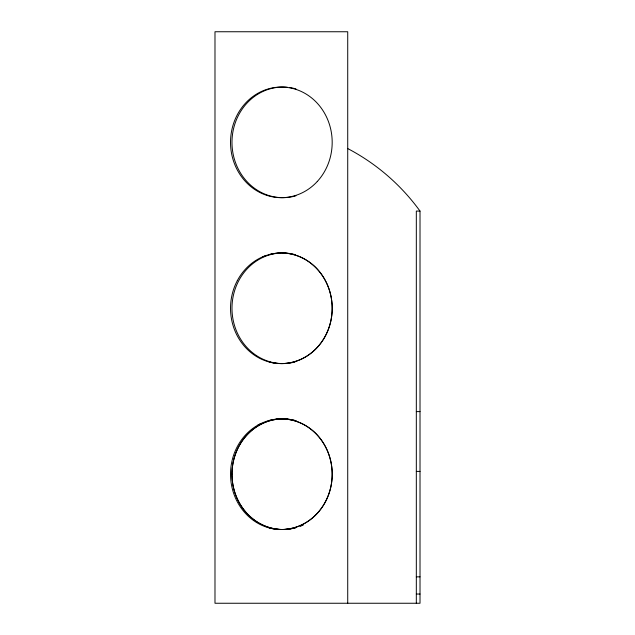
<?xml version="1.0" encoding="UTF-8"?>
<svg xmlns="http://www.w3.org/2000/svg" width="635" height="635" viewBox="0 0 635 635"><rect width="100%" height="100%" fill="white"/><g stroke="black" fill="none" stroke-linecap="round" stroke-linejoin="round"><path stroke-width="0.95" d="M347.726 603.25L347.726 31.75L214.987 31.75L214.987 603.25L420.013 603.25L420.013 211.074L416.322 211.074L416.322 603.25M416.322 411.607L420.013 411.607M416.322 471.408L420.013 471.408M416.322 576.85L420.013 576.85M416.322 594.035L420.013 594.035M282.297 252.984A55.309 50.832 -90 0 1 331.756 315.5A55.309 50.832 -90 0 1 269.113 361.958M262.787 256.794A55.309 50.832 -90 0 1 265.486 255.738M269.113 254.603A55.309 50.832 -90 0 1 280.416 252.984M279.471 418.933A55.309 50.832 -90 0 1 332.184 473.178A55.309 50.832 -90 0 1 281.361 529.511A55.309 50.832 90 0 1 237.331 446.548A55.309 50.832 90 0 1 325.382 446.548A55.309 50.832 90 0 1 281.361 529.511M279.471 529.471A55.309 50.832 -90 0 1 269.113 527.883M257.596 425.315A55.309 50.832 -90 0 1 260.152 423.934M268.2 420.783A55.309 50.832 -90 0 1 272.836 419.679M274.725 419.37A55.309 50.832 -90 0 1 277.574 419.052M295.966 195.786A55.309 50.832 -90 0 1 232.156 147.018A55.309 50.832 -90 0 1 287.544 87.297M289.449 87.527A55.309 50.832 -90 0 1 295.966 88.94M283.75 252.984A55.309 50.832 -90 0 1 295.053 254.603M295.053 361.958A55.309 50.832 -90 0 1 232.41 315.5A55.309 50.832 -90 0 1 281.869 252.984M347.726 148.566A209.169 209.169 0 0 1 420.013 211.074M317.302 181.467A55.309 50.832 -90 0 0 294.513 88.94A55.309 50.832 -90 0 0 232.251 156.678A55.309 50.832 -90 0 0 317.302 181.467M300.482 526.058A55.309 50.832 -90 0 0 303.141 524.891A55.309 50.832 90 0 1 300.482 526.058M231.973 474.202A55.309 50.832 -90 0 0 295.966 527.621A55.309 50.832 90 0 1 231.973 474.202A55.309 50.832 90 0 1 295.966 420.783A55.309 50.832 -90 0 0 231.973 474.202M237.331 280.63A55.309 50.832 90 0 0 281.361 363.585A55.309 50.832 90 0 0 325.382 280.63A55.309 50.832 90 0 0 237.331 280.63"/></g></svg>
